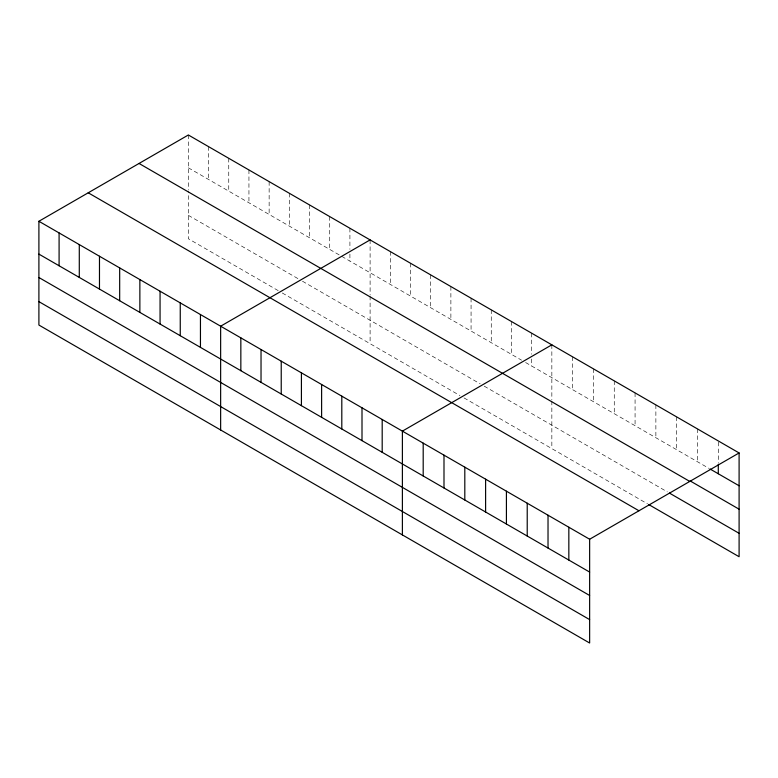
<?xml version="1.0" encoding="UTF-8"?>
<svg xmlns="http://www.w3.org/2000/svg" width="778" height="778" viewBox="0 0 778 778"><rect width="100%" height="100%" fill="white"/><g stroke="black" fill="none" stroke-linecap="round" stroke-linejoin="round"><path stroke-width="0.58" stroke-dasharray="3.89 2.92" d="M188.364 167.815L521.561 360.185M525.597 362.509L708.933 468.356M188.364 215.35L298.421 278.884M302.457 281.218L480.162 383.817M484.198 386.151L667.32 491.871M278.223 290.641L188.364 238.758L188.364 191.223M282.258 292.975L459.963 395.574M464.009 397.908L647.559 503.872M718.298 442.108L718.298 463.211M697.487 428.921L697.487 461.753M676.685 416.911L676.685 449.742M655.873 404.9L655.873 437.732M635.072 392.89L635.072 425.722M614.27 380.88L614.27 413.702M593.458 368.86L593.458 401.691M572.657 356.849L572.657 389.681M551.845 344.839L551.845 399.911M551.845 401.078L551.845 448.614M531.656 333.179L531.656 354.282M531.656 358.979L531.656 366.01M511.457 321.518L511.457 354.35M491.268 309.868L491.268 342.69M471.069 298.207L471.069 331.029M450.88 286.547L450.88 319.379M430.691 274.887L430.691 307.718M410.492 263.227L410.492 296.058M390.303 251.566L390.303 284.398M370.104 239.906L370.104 294.979M370.104 296.155L370.104 343.691M349.915 228.255L349.915 249.359M349.915 254.046L349.915 261.077M329.716 216.595L329.716 249.427M309.527 204.935L309.527 237.767M289.328 193.275L289.328 226.106M269.139 181.614L269.139 214.446M248.941 169.954L248.941 202.786M228.751 158.304L228.751 191.125M208.553 146.643L208.553 179.475M188.364 134.983L188.364 190.056"/><path stroke-width="1.17" d="M38.9 221.273L589.636 539.242L589.636 643.017L38.9 325.048L38.9 221.273L188.364 134.983L739.1 452.952L739.1 556.727L648.599 504.475M370.104 239.906L220.641 326.206L220.641 429.981M551.845 344.839L402.391 431.129L402.391 534.914M589.636 539.242L739.1 452.952M709.974 468.959L739.1 485.773M690.203 480.96L739.1 509.191M139.038 163.458L689.775 481.426M669.401 493.077L739.1 533.309M88.225 192.798L638.962 510.767M38.9 254.105L589.636 572.073M38.9 277.513L589.636 595.481M38.9 301.64L589.636 619.609M718.298 464.388L718.298 473.763M568.835 527.231L568.835 560.053M548.023 515.211L548.023 548.043M527.221 503.201L527.221 536.032M506.42 491.19L506.42 524.022M485.608 479.18L485.608 512.012M464.806 467.17L464.806 499.991M443.995 455.149L443.995 487.981M423.193 443.139L423.193 475.971M382.192 419.468L382.192 452.3M362.003 407.808L362.003 440.64M341.805 396.158L341.805 428.979M321.615 384.497L321.615 417.329M301.417 372.837L301.417 405.669M281.228 361.177L281.228 394.008M261.029 349.517L261.029 382.348M240.84 337.856L240.84 370.688M200.452 314.545L200.452 347.377M180.253 302.885L180.253 335.717M160.064 291.225L160.064 324.056M139.865 279.565L139.865 312.396M119.676 267.904L119.676 300.736M99.477 256.244L99.477 289.076M79.288 244.593L79.288 277.415M59.089 232.933L59.089 265.765"/></g></svg>
